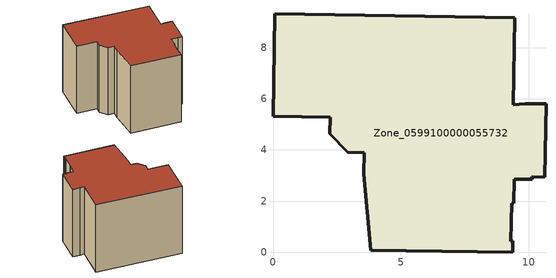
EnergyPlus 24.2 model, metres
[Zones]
Zone_0599100000055732
 floor ground (C_G): 10.62,2.93 10.12,2.94 10.13,2.85 9.42,2.86 9.4,1.92 9.33,1.92 9.3,0.44 9.38,0.44 9.37,0 3.82,0.07 3.54,3.06 3.56,3.89 2.92,3.91 2.22,4.63 2.23,5.27 0,5.31 0.06,9.32 9.46,9.16 9.4,5.77 9.85,5.8 10.67,5.8 z0
 wall outside (C_F): 9.4,1.92 9.42,2.86 10.13,2.85 10.12,2.94 10.62,2.93 10.67,5.8 9.85,5.8 9.4,5.77 9.46,9.16 0.06,9.32 0,5.31 2.23,5.27 2.22,4.63 2.92,3.91 3.56,3.89 3.54,3.06 3.82,0.07 9.37,0 9.38,0.44 9.3,0.44 9.33,1.92 9.4,1.92 z0:8.41
 roof outside (C_R): 10.12,2.94 10.62,2.93 10.67,5.8 9.85,5.8 9.4,5.77 9.46,9.16 0.06,9.32 0,5.31 2.23,5.27 2.22,4.63 2.92,3.91 3.56,3.89 3.54,3.06 3.82,0.07 9.37,0 9.38,0.44 9.3,0.44 9.33,1.92 9.4,1.92 9.42,2.86 10.13,2.85 z8.41
[BUILDING]
Pand.0599100000055732: North Axis=0; Terrain=City; Loads Convergence Tolerance Value=0.04; Temperature Convergence Tolerance Value=0.4; Solar Distribution=FullExterior; Maximum Number of Warmup Days=25; Minimum Number of Warmup Days=1
[Site:Location]
Rotterdam.The.Hague.AP_ZH_NLD Design_Conditions: Latitude=51.96; Longitude=4.45; Time Zone=1; Elevation=-4.5
[SITE:GROUNDTEMPERATURE:BUILDINGSURFACE]
18, 18, 18, 18, 18, 18, 18, 18, 18, 18, 18, 18
[MATERIAL] Thermal Absorptance=0.9; Solar Absorptance=0.7; Visible Absorptance=0.7
Name | Roughness | Thickness | Conductivity | Density | Specific Heat
G.TC.1975-1991 | MediumSmooth | 0.15 | 0.288461 | 540 | 1210
F.TC.1975-1991 | Rough | 0.3 | 0.230769 | 1920 | 840
R.TC.1975-1991 | MediumRough | 0.2 | 0.153846 | 1500 | 1000
[CONSTRUCTION]
C_G: G.TC.1975-1991
C_F: F.TC.1975-1991
C_R: R.TC.1975-1991
[ZONE]
Zone_0599100000055732: Type=1; Multiplier=1; Ceiling Height=Autocalculate; Volume=Autocalculate; Floor Area=autocalculate; Part of Total Floor Area=Yes
[ZONEINFILTRATION:DESIGNFLOWRATE]
Infil_Zone_0599100000055732: Zone or ZoneList or Space or SpaceList=Zone_0599100000055732; Schedule=AlwaysOn; Design Flow Rate Calculation Method=Flow/Area; Flow Rate per Floor Area=0.003; Constant Term Coefficient=1; Temperature Term Coefficient=0; Velocity Term Coefficient=0; Velocity Squared Term Coefficient=0
[HVACTEMPLATE:ZONE:IDEALLOADSAIRSYSTEM]
Zone_0599100000055732: Maximum Heating Supply Air Temperature=50; Minimum Cooling Supply Air Temperature=13; Maximum Heating Supply Air Humidity Ratio=0.0156; Minimum Cooling Supply Air Humidity Ratio=0.0077; Heating Limit=NoLimit; Cooling Limit=NoLimit; Dehumidification Control Type=ConstantSensibleHeatRatio; Cooling Sensible Heat Ratio=0.7; Dehumidification Setpoint=60; Humidification Control Type=None; Humidification Setpoint=30; Outdoor Air Method=None; Outdoor Air Flow Rate per Person=0.00944; Outdoor Air Flow Rate per Zone Floor Area=0; Outdoor Air Flow Rate per Zone=0; Demand Controlled Ventilation Type=None; Outdoor Air Economizer Type=NoEconomizer; Heat Recovery Type=None; Sensible Heat Recovery Effectiveness=0.7; Latent Heat Recovery Effectiveness=0.65
[ZONECONTROL:THERMOSTAT]
ThermostatControl_Zone_0599100000055732: Zone or ZoneList=Zone_0599100000055732; Control Type Schedule=DualSetpointControlType; Control 1=Thermostat_Zone_0599100000055732; Temperature Difference Between Cutout And Setpoint=0
[THERMOSTATSETPOINT:DUALSETPOINT]
Thermostat_Zone_0599100000055732: Heating Setpoint Temperature Schedule=HeatingSetpoint_Zone_0599100000055732; Cooling Setpoint Temperature Schedule=CoolingSetpoint_Zone_0599100000055732
[SCHEDULE:COMPACT]
HeatingSetpoint_Zone_0599100000055732: Through: 12/31, For: AllDays, Until: 24:00, 21
CoolingSetpoint_Zone_0599100000055732: Through: 12/31, For: AllDays, Until: 24:00, 24
DualSetpointControlType: Through: 12/31, For: AllDays, Until: 24:00, 4
AlwaysOn: Through: 12/31, For: AllDays, Until: 24:00, 1
